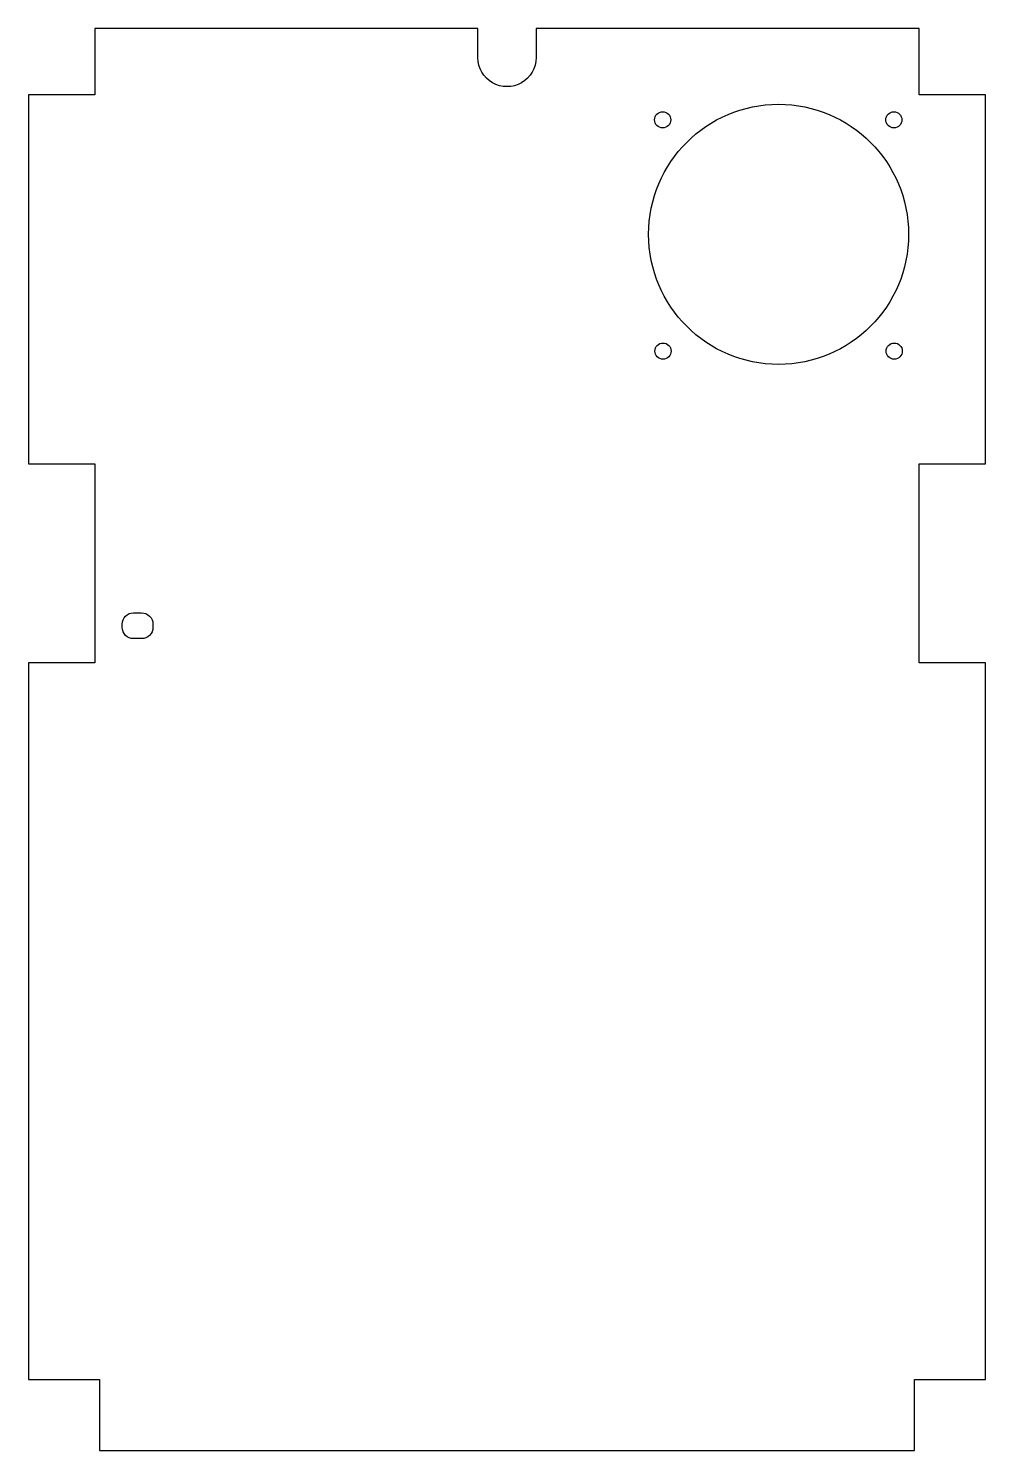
# Model space of a CAD drawing. Extents: x -12 to 284, y 10 to 450.
import ezdxf

# ---------------------------------------------------------------- set-up
doc = ezdxf.new("R2010")
doc.units = 0
doc.layers.get('0').update_dxf_attribs({"linetype": 'continuous'})

# ---------------------------------------------------------------- blocks, each defined once
blk = doc.blocks.new('SKETCH')
at = {"color": 7}
for points in [[(10, 10), (262, 10), (262, 32), (284, 32), (284, 253.5), (263.5, 253.5), (263.5, 315), (284, 315), (284, 429.15), (263.5, 429.15), (263.5, 449.65), (145, 449.65), (145, 440.65, -1.000002), (127, 440.65), (127, 449.65), (8.5, 449.65), (8.5, 429.15), (-12, 429.15), (-12, 315), (8.5, 315), (8.5, 253.5), (-12, 253.5), (-12, 32), (10, 32)], [(20.5, 269), (23, 269, -0.414214), (26.5, 265.5), (26.5, 264.5, -0.414214), (23, 261), (20.5, 261, -0.414214), (17, 264.5), (17, 265.5, -0.414214)]]:
    blk.add_lwpolyline(points, format="xyb", close=True, dxfattribs=at)
for centre, radius in [((220, 386), 40.2), ((184.14, 421.4), 2.5), ((255.64, 421.4), 2.5), ((184.25, 349.9), 2.5), ((255.75, 349.9), 2.5)]:
    blk.add_circle(centre, radius, dxfattribs=at)

msp = doc.modelspace()

# ---------------------------------------------------------------- block references
at = {"color": 7}
msp.add_blockref('SKETCH', (0, 0), dxfattribs=at)

doc.saveas('drawing.dxf')
